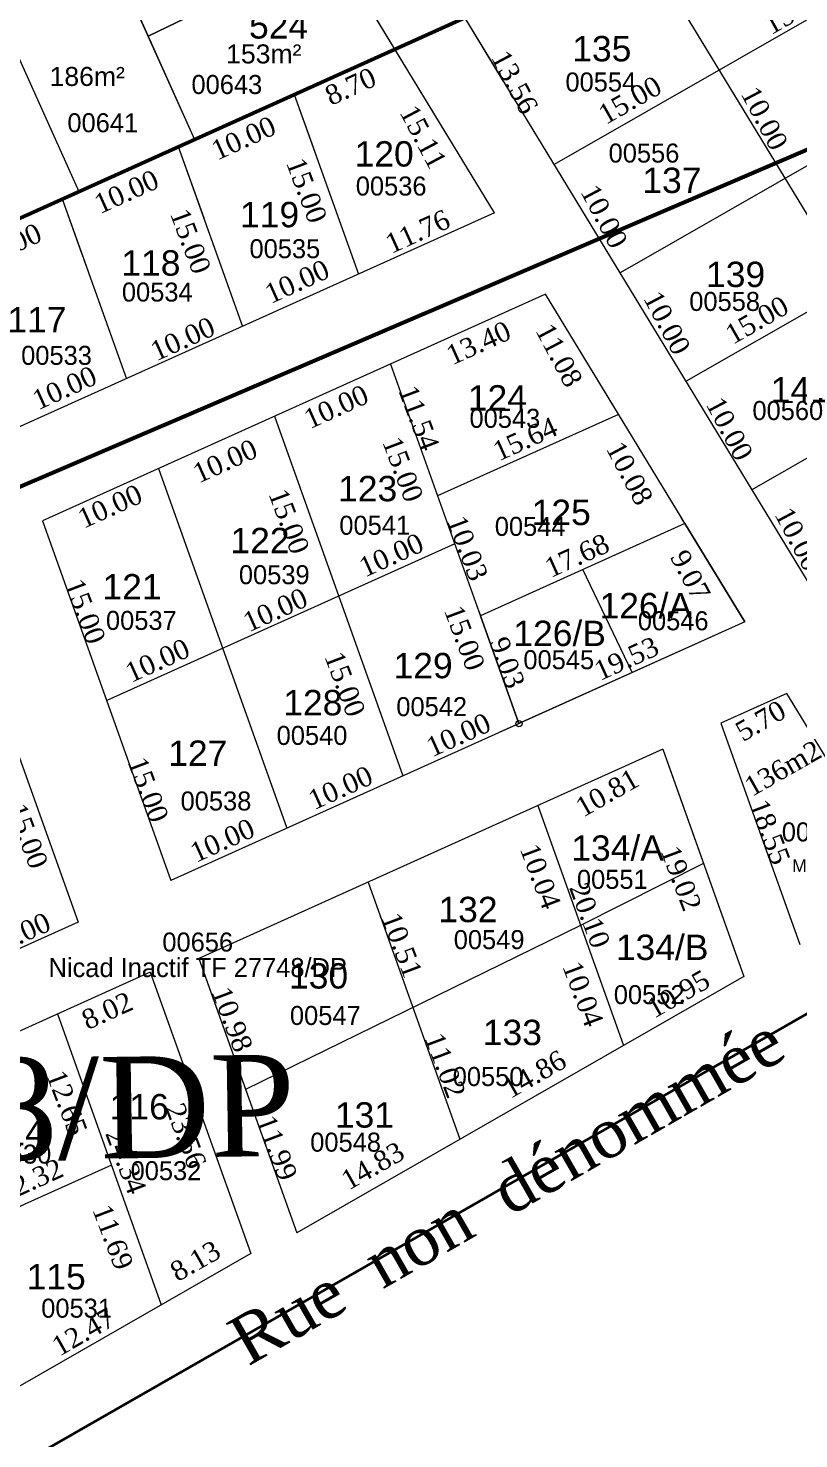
# Model space of a CAD drawing. Header units: metres. Extents: x 245225 to 248406, y 1633796 to 1637634.
# Drawn here: x 245758.8 to 245819.6, y 1636773.6 to 1636884.8 of the extents above; entities that cross this region are included whole.
import ezdxf
from ezdxf.enums import TextEntityAlignment as Align

# ---------------------------------------------------------------- set-up
doc = ezdxf.new("R2010")
doc.units = ezdxf.units.M
doc.header["$MEASUREMENT"] = 0
doc.layers.add('A_revoir_niveau_0', color=7, linetype='Continuous')
doc.layers.add('historique_numero_parcelle', color=7, linetype='Continuous')
for name, color, linetype, lineweight in [('Div_Cont', 2, 'Continuous', 0), ('LIMITES TITRES FONCIERS', 7, 'Continuous', 0), ('SUP COLLEC1', 90, 'Continuous', 0), ('Toponymie', 7, 'Continuous', 30)]:
    doc.layers.add(name, color=color, linetype=linetype, lineweight=lineweight)
doc.layers.add('LIMITES_PARCELLES', color=7, linetype='Continuous', lineweight=0, true_color=0xffffff)
doc.styles.get("Standard").update_dxf_attribs({"font": 'txt.shx'})
doc.styles.add('Style-Bookman Old Style', font='BOOKOS.TTF')
doc.styles.add('Style-FANCY', font='FANCY.shx')
doc.styles.add('Style-Times New Roman', font='times.ttf')

# ---------------------------------------------------------------- blocks, each defined once
blk = doc.blocks.new('*U571')
at = {"layer": 'LIMITES TITRES FONCIERS', "color": 5, "linetype": 'Continuous', "lineweight": 53, "flags": 128}
blk.add_lwpolyline([(-220.886155, -16.798387), (-150.631459, -149.738903), (220.886211, 74.538191), (179.075952, 149.738863), (-2.488738, 67.013773)], dxfattribs=at)
blk = doc.blocks.new('*U572')
at = {"layer": 'LIMITES TITRES FONCIERS', "color": 5, "lineweight": 53}
blk.add_3dface([(150.99, 218.565), (172.07, 180.645), (-200.3, -43.995), (-220.59, -5.595)], dxfattribs=at)

msp = doc.modelspace()

# ---------------------------------------------------------------- linework, layer by layer
at = {"layer": 'A_revoir_niveau_0', "color": 7, "linetype": 'Continuous', "lineweight": 0}
for p, q in [((245779.82657, 1636879.551334, -0.183697), (245784.886985, 1636865.379209, -0.141442)), ((245779.82657, 1636879.551334, -0.183697), (245781.818587, 1636873.972489, -0.209868)), ((245770.679689, 1636875.430305, -0.181938), (245775.740104, 1636861.25818, -0.139682)), ((245770.679689, 1636875.430305, -0.181938), (245772.684126, 1636869.816676, -0.208271)), ((245761.532808, 1636871.309275, -0.180178), (245766.593223, 1636857.13715, -0.137923)), ((245761.532808, 1636871.309275, -0.180178), (245763.549666, 1636865.660862, -0.206674)), ((245787.417193, 1636858.293147, -0.120315), (245797.538023, 1636829.948897, -0.035804)), ((245778.270312, 1636854.172117, -0.118555), (245788.391143, 1636825.827867, -0.034044)), ((245769.123431, 1636850.051088, -0.116795), (245779.244262, 1636821.706838, -0.032285)), ((245759.97655, 1636845.930058, -0.115035), (245770.097381, 1636817.585808, -0.030525)), ((245752.659046, 1636842.633234, -0.113627), (245762.779876, 1636814.288984, -0.029117)), ((245794.370979, 1636838.818476, -0.06225), (245797.538023, 1636829.948897, -0.035804)), ((245813.451191, 1636829.989188, -0.020133), (245819.687604, 1636812.52358, 0.031941)), ((245808.877751, 1636827.928673, -0.019254), (245815.279524, 1636809.999962, 0.034202)), ((245809.197785, 1636827.03239, -0.016581), (245815.279524, 1636809.999962, 0.034202)), ((245799.02121, 1636823.487913, -0.017357), (245805.779361, 1636804.561135, 0.039074)), ((245785.642565, 1636817.460307, -0.014783), (245792.88444, 1636797.178816, 0.045688)), ((245762.485705, 1636815.112836, -0.031573), (245762.779876, 1636814.288984, -0.029117)), ((245772.290228, 1636811.444554, -0.012214), (245780.014877, 1636789.811014, 0.052288)), ((245768.46737, 1636810.354147, -0.013139), (245776.390451, 1636788.164883, 0.05302)), ((245772.610262, 1636810.548271, -0.009542), (245780.014877, 1636789.811014, 0.052288)), ((245761.149866, 1636807.057323, -0.011731), (245769.337522, 1636784.127093, 0.056637))]:
    msp.add_line(p, q, dxfattribs=at)
at = {"layer": 'A_revoir_niveau_0', "color": 7, "linetype": 'Continuous', "lineweight": 13}
for p, q in [((245779.82657, 1636879.551334, -0.183697), (245781.336402, 1636875.322898, -0.203533)), ((245770.679689, 1636875.430305, -0.181938), (245772.214887, 1636871.130829, -0.202106)), ((245761.532808, 1636871.309275, -0.180178), (245763.087866, 1636866.954178, -0.200607))]:
    msp.add_line(p, q, dxfattribs=at)
at = {"layer": 'A_revoir_niveau_0', "color": 5, "linetype": 'Continuous', "lineweight": 40, "flags": 128}
msp.add_lwpolyline([(245904.959091, 1636911.461804), (245930.174433, 1636870.015722), (245558.774122, 1636657.389392), (245538.087021, 1636715.325371), (245520.969777, 1636762.92637), (245579.818956, 1636789.440258), (245596.181416, 1636760.857858), (245630.890655, 1636780.716536), (245645.799611, 1636754.679451), (245738.660151, 1636806.92273), (245723.770592, 1636833.859662), (245904.959091, 1636911.461804)], close=True, dxfattribs=at)
at = {"layer": 'Div_Cont', "color": 7, "linetype": 'Continuous', "lineweight": 13, "extrusion": (0.0019863025966009, -0.0039816898716036, 0.9999901003248787), "elevation": -6029.537319, "flags": 128}
msp.add_lwpolyline([(245767.810503, 1636873.104272), (245771.473598, 1636864.973883), (245779.342077, 1636868.518975), (245787.268509, 1636872.090179), (245782.3692, 1636880.143037), (245767.810503, 1636873.104272)], close=True, dxfattribs=at)
at = {"layer": 'Div_Cont', "color": 7, "linetype": 'Continuous', "lineweight": 13}
msp.add_3dface([(245764.252567, 1636893.109166, -0.098779), (245768.295055, 1636884.136594, -0.142535), (245782.853779, 1636891.175303, -0.143427), (245777.716872, 1636899.618756, -0.099604)], dxfattribs=at)
at = {"layer": 'LIMITES TITRES FONCIERS', "linetype": 'Continuous', "lineweight": 0}
msp.add_line((245579.818956, 1636789.440258), (245893.276018, 1636930.66509), dxfattribs=at)
at = {"layer": 'LIMITES TITRES FONCIERS', "color": 7, "linetype": 'Continuous', "lineweight": 30}
msp.add_line((245748.544376, 1636865.457475, -0.177679), (245790.449722, 1636884.337482, -0.185741), dxfattribs=at)
at = {"layer": 'LIMITES TITRES FONCIERS', "color": 5, "linetype": 'Continuous', "lineweight": 53, "flags": 128}
msp.add_lwpolyline([(245896.747107, 1636932.228954), (245907.170733, 1636912.409039), (245723.770592, 1636833.859662), (245738.660151, 1636806.92273), (245645.799611, 1636754.679451), (245630.890655, 1636780.716536), (245596.181416, 1636760.857858), (245579.818956, 1636789.440258), (245896.747107, 1636932.228954)], close=True, dxfattribs=at)
at = {"layer": 'LIMITES TITRES FONCIERS', "color": 5, "linetype": 'Continuous', "lineweight": 53}
msp.add_3dface([(245570.711604, 1636620.550182), (245947.259177, 1636836.275747), (245967.483836, 1636797.856792), (245590.07586, 1636581.7879)], dxfattribs=at)
at = {"layer": 'limites_parcelles', "color": 7, "linetype": 'Continuous', "lineweight": 13}
for p, q in [((245795.52197, 1636881.896679, -0.205535), (245783.143782, 1636902.242505, -0.099936)), ((245790.043402, 1636879.357838, -0.204762), (245777.716872, 1636899.618756, -0.099604))]:
    msp.add_line(p, q, dxfattribs=at)
at = {"layer": 'limites_parcelles', "color": 7, "linetype": 'Continuous', "lineweight": 0}
for p, q in [((245839.330655, 1636838.748803, -0.017492), (245807.045879, 1636891.814704, -0.188934)), ((245833.067603, 1636820.183606, 0.02508), (245793.265262, 1636885.605994, -0.186283)), ((245796.327109, 1636880.573285, -0.212404), (245793.265262, 1636885.605994, -0.186283)), ((245795.608938, 1636870.209871, -0.143505), (245787.753015, 1636883.12251, -0.185222)), ((245790.826473, 1636878.070716, -0.211442), (245787.753015, 1636883.12251, -0.185222)), ((245815.34193, 1636837.970257, -0.03923), (245799.630083, 1636863.795535, -0.122664)), ((245815.34193, 1636837.970257, -0.03923), (245810.330947, 1636846.206719, -0.06584)), ((245827.858702, 1636817.201519, 0.027751), (245818.65298, 1636832.332798, -0.021134))]:
    msp.add_line(p, q, dxfattribs=at)
at = {"layer": 'SUP COLLEC1', "color": 7, "linetype": 'Continuous', "lineweight": 13}
for p, q in [((245764.252567, 1636893.109166, -0.098779), (245771.958079, 1636876.00627, -0.182184)), ((245755.246269, 1636888.754889, -0.098227), (245762.840705, 1636871.898534, -0.180429))]:
    msp.add_line(p, q, dxfattribs=at)
at = {"layer": 'SUP COLLEC1', "color": 7, "linetype": 'Continuous', "lineweight": 0}
for p, q in [((245826.355975, 1636888.93471, -0.162222), (245800.311467, 1636874.024274, -0.148866)), ((245831.555362, 1636880.388572, -0.134612), (245805.510853, 1636865.478136, -0.121255)), ((245836.754749, 1636871.842434, -0.107002), (245810.71024, 1636856.931999, -0.093645)), ((245795.608938, 1636870.209871, -0.143505), (245757.446343, 1636853.01612, -0.136163)), ((245930.174, 1636870.01), (245558.774, 1636657.389)), ((245799.630083, 1636863.795535, -0.122664), (245759.97655, 1636845.930058, -0.115035)), ((245841.954136, 1636863.296297, -0.079391), (245815.909627, 1636848.385861, -0.066035)), ((245805.391094, 1636854.326266, -0.092072), (245791.128164, 1636847.900255, -0.089328)), ((245810.628376, 1636845.717841, -0.06426), (245794.501774, 1636838.452172, -0.061157)), ((245810.628376, 1636845.717841, -0.06426), (245815.34193, 1636837.970257, -0.03923)), ((245792.477608, 1636844.121022, -0.078059), (245765.036966, 1636831.757933, -0.07278)), ((245806.465379, 1636833.971022, -0.037522), (245802.565075, 1636842.085006, -0.062709)), ((245815.34193, 1636837.970257, -0.03923), (245770.097381, 1636817.585808, -0.030525)), ((245797.538023, 1636829.948897, -0.035804), (245794.501774, 1636838.452172, -0.061157)), ((245815.34193, 1636837.970257, -0.03923), (245796.033306, 1636829.270963, -0.035515)), ((245815.34193, 1636837.970257, -0.03923), (245797.538023, 1636829.948897, -0.035804)), ((245818.65298, 1636832.332798, -0.021134), (245813.451191, 1636829.989188, -0.020133)), ((245808.877751, 1636827.928673, -0.019254), (245772.290228, 1636811.444554, -0.012214)), ((245812.090787, 1636818.93029, 0.007576), (245802.400285, 1636814.024524, 0.010859)), ((245762.779876, 1636814.288984, -0.029117), (245689.60483, 1636781.320747, -0.015038)), ((245802.400285, 1636814.024524, 0.010859), (245775.983872, 1636801.100188, 0.018628)), ((245768.46737, 1636810.354147, -0.013139), (245728.803425, 1636792.483979, -0.005508)), ((245815.279524, 1636809.999962, 0.034202), (245780.014877, 1636789.811014, 0.052288)), ((245765.406891, 1636795.135161, 0.023815), (245754.171688, 1636790.07326, 0.025977)), ((245776.390451, 1636788.164883, 0.05302), (245738.231373, 1636766.318877, 0.07259))]:
    msp.add_line(p, q, dxfattribs=at)
at = {"layer": 'SUP COLLEC1', "color": 7, "linetype": 'Continuous', "lineweight": 30}
msp.add_line((245790.449722, 1636884.337482, -0.185741), (245748.544376, 1636865.457475, -0.177679), dxfattribs=at)
at = {"layer": 'SUP COLLEC1', "color": 1, "linetype": 'Continuous', "lineweight": 30}
msp.add_line((245930.174415, 1636870.015632), (245558.774104, 1636657.389302), dxfattribs=at)
at = {"layer": 'SUP COLLEC1', "color": 7, "linetype": 'Continuous', "lineweight": 13, "extrusion": (0.0019863025961225, -0.0039816898711801, 0.9999901003248814), "elevation": -6029.537318, "flags": 128}
msp.add_lwpolyline([(245745.755374, 1636873.368292), (245751.901478, 1636856.155788), (245787.268509, 1636872.090179), (245777.232216, 1636888.586556), (245745.755374, 1636873.368292), (245745.755374, 1636873.368292)], close=True, dxfattribs=at)
at = {"layer": 'SUP COLLEC1', "color": 7, "linetype": 'Continuous', "lineweight": 0, "extrusion": (-0.0009914206206707, 0.0026275539019331, 0.9999960565150471)}
msp.add_circle((245797.417188, 1636824.93892, 4057.134367), 0.2500000000000026, dxfattribs=at)
at = {"layer": 'SUP COLLEC1', "linetype": 'Continuous', "lineweight": 40}
msp.add_3dface([(245893.276, 1636930.665), (245930.174, 1636870.01), (245558.774, 1636657.389), (245520.97, 1636762.926)], dxfattribs=at)

# ---------------------------------------------------------------- block references
at = {"layer": 'LIMITES TITRES FONCIERS', "color": 5, "linetype": 'Continuous', "lineweight": 53, "rotation": 358.6901}
msp.add_blockref('*U571', (245724.72674, 1636766.806508), dxfattribs=at)
msp.add_blockref('*U571', (245724.72674, 1636766.806508), dxfattribs=at)
at = {"layer": 'LIMITES TITRES FONCIERS', "color": 5, "lineweight": 53, "rotation": 358.690123}
msp.add_blockref('*U572', (245791.329628, 1636621.192749), dxfattribs=at)

# ---------------------------------------------------------------- texts
at = {"layer": 'historique_numero_parcelle', "color": 3, "extrusion": (-0.0009914206206706, 0.002627553901933, 0.9999960565150471), "style": 'Style-FANCY'}
for s, p in [('00554', (245803.872349, 1636875.519964, 4057.134367)), ('00556', (245807.276149, 1636869.915078, 4057.134367)), ('00536', (245787.342831, 1636867.316002, 4057.134367)), ('00535', (245778.962501, 1636862.376905, 4057.134367)), ('00534', (245768.902762, 1636858.958213, 4057.134367)), ('00558', (245813.633953, 1636858.219295, 4057.134367)), ('00533', (245760.961413, 1636853.967806, 4057.134367)), ('00543', (245796.30778, 1636849.004245, 4057.134367)), ('00560', (245818.61529, 1636849.619266, 4057.134367)), ('00541', (245786.046706, 1636840.574075, 4057.134367)), ('00544', (245798.300804, 1636840.485702, 4057.134367)), ('00539', (245778.126625, 1636836.675769, 4057.134367)), ('00537', (245767.646629, 1636833.074376, 4057.134367)), ('00546', (245809.580464, 1636833.045418, 4057.134367)), ('00545', (245800.555706, 1636829.975748, 4057.134367)), ('00542', (245790.538753, 1636826.275733, 4057.134367)), ('00540', (245781.103948, 1636824.008217, 4057.134367)), ('00538', (245773.530249, 1636818.839551, 4057.134367)), ('00553', (245820.929639, 1636816.401453, 4057.134367)), ('00551', (245804.779347, 1636812.661572, 4057.134367)), ('00549', (245795.066465, 1636807.909952, 4057.134367)), ('00552', (245807.685032, 1636803.573881, 4057.134367)), ('00547', (245782.150927, 1636801.930877, 4057.134367)), ('00550', (245794.984257, 1636797.117591, 4057.134367)), ('00530', (245757.757429, 1636791.003957, 4057.134367)), ('00548', (245783.747534, 1636791.954745, 4053.102461)), ('00532', (245769.587727, 1636789.695057, 4057.134367)), ('00531', (245762.543869, 1636778.856651, 4057.134367))]:
    msp.add_text(s, height=1.499994, rotation=7.5e-05, dxfattribs=at).set_placement(p, align=Align.MIDDLE_CENTER)
at = {"layer": 'historique_numero_parcelle', "color": 3, "extrusion": (-0.0009914206206704, 0.0026275539019334, 0.9999960565150471), "style": 'Style-FANCY'}
for s, p in [('00643', (245774.383474, 1636875.333991, 4051.956857)), ('00641', (245764.601904, 1636872.317154, 4052.696295))]:
    msp.add_text(s, height=1.499994, rotation=7.5e-05, dxfattribs=at).set_placement(p, align=Align.MIDDLE_CENTER)
at = {"layer": 'historique_numero_parcelle', "color": 1, "extrusion": (-0.0009914206206704, 0.0026275539019333, 0.9999960565150471), "insert": (245772.213486, 1636811.713327, -14.343799), "char_height": 1.499994, "attachment_point": 5, "text_direction": (0.9999995089593616, 9.999995089593617e-07, 0.0009909995133787273), "line_spacing_factor": 0.804762, "style": 'Style-FANCY'}
msp.add_mtext('00656\\PNicad Inactif TF 27748/DP', dxfattribs=at)
at = {"layer": 'LIMITES TITRES FONCIERS', "color": 1, "linetype": 'Continuous', "lineweight": 30, "extrusion": (0.066340678993915, 0.0256108565425995, 0.9974682944022735), "style": 'Style-Bookman Old Style'}
msp.add_text('TF 27748/DP', height=8, rotation=249.764427, dxfattribs=at).set_placement((1438474.724252, -816640.141702, 58210.632018), align=Align.TOP_LEFT)
at = {"layer": 'limites_parcelles', "color": 7, "lineweight": 0, "extrusion": (-0.0009914206206707, 0.002627553901933, 0.9999960565150471), "char_height": 1.55, "attachment_point": 2, "text_direction": (0.8688707311353793, 0.4950388468144604, -0.00043899986415524457), "line_spacing_factor": 0.864913}
for s, insert in [('\\fSylfaen|b0|i0|c00|p23;15.00', (245818.930869, 1636886.855426, -0.16412)), ('\\fSylfaen|b0|i0|c00|p23;15.00', (245805.898808, 1636879.779609, -0.158449)), ('\\fSylfaen|b0|i0|c00|p23;15.00', (245815.910568, 1636862.444493, -0.102974)), ('\\fSylfaen|b0|i0|c00|p23;5.70', (245816.204885, 1636830.848919, -0.019662)), ('\\fSylfaen|b0|i0|c00|p23;136m2', (245817.957477, 1636827.112387, -0.008107)), ('\\fSylfaen|b0|i0|c00|p23;10.81', (245804.106442, 1636825.171269, -0.016739)), ('\\fSylfaen|b0|i0|c00|p23;10.95', (245809.702656, 1636809.317439, 0.030467)), ('\\fSylfaen|b0|i0|c00|p23;14.86', (245798.376137, 1636802.996406, 0.035846)), ('\\fSylfaen|b0|i0|c00|p23;14.83', (245785.623168, 1636795.770937, 0.042188)), ('\\fSylfaen|b0|i0|c00|p23;8.13', (245771.635193, 1636788.273635, 0.048019)), ('\\fSylfaen|b0|i0|c00|p23;12.47', (245762.812649, 1636782.676295, 0.05398))]:
    msp.add_mtext(s, dxfattribs=dict(at, insert=insert))
at = {"layer": 'limites_parcelles', "color": 7, "lineweight": 0, "extrusion": (-0.0009914206206706, 0.002627553901933, 0.9999960565150471), "char_height": 1.55, "attachment_point": 8, "text_direction": (0.46750184433500186, -0.8839877056568948, 0.0027859990723404717), "line_spacing_factor": 0.864913}
for s, insert in [('\\fSylfaen|b0|i0|c00|p23;13.56', (245796.501884, 1636880.146677, -0.168729)), ('\\fSylfaen|b0|i0|c00|p23;10.00', (245816.190425, 1636877.294111, -0.141714)), ('\\fSylfaen|b0|i0|c00|p23;15.11', (245789.288599, 1636875.831671, -0.164543)), ('\\fSylfaen|b0|i0|c00|p23;10.00', (245803.551871, 1636869.561698, -0.133927)), ('\\fSylfaen|b0|i0|c00|p23;10.00', (245808.507358, 1636861.166917, -0.106956)), ('\\fSylfaen|b0|i0|c00|p23;11.08', (245800.000325, 1636858.6231, -0.108706)), ('\\fSylfaen|b0|i0|c00|p23;10.00', (245813.428123, 1636852.820415, -0.080147)), ('\\fSylfaen|b0|i0|c00|p23;10.08', (245805.559212, 1636849.320588, -0.078752)), ('\\fSylfaen|b0|i0|c00|p23;10.00', (245818.848138, 1636844.12626, -0.051929))]:
    msp.add_mtext(s, dxfattribs=dict(at, insert=insert))
at = {"layer": 'limites_parcelles', "color": 7, "lineweight": 0, "extrusion": (0.0019863025960168, -0.0039816898709173, 0.9999901003248828), "char_height": 1.55, "attachment_point": 2, "text_direction": (0.9116019680228268, 0.41107398558034697, -0.0001739999938964283), "line_spacing_factor": 0.871874}
for s, insert in [('\\fSylfaen|b0|i0|c00|p23;8.70', (245783.938988, 1636880.891365, -0.18653)), ('\\fSylfaen|b0|i0|c00|p23;10.00', (245775.500849, 1636876.819539, -0.185982)), ('\\fSylfaen|b0|i0|c00|p23;10.00', (245766.269098, 1636872.592859, -0.184475)), ('\\fSylfaen|b0|i0|c00|p23;10.00', (245757.033233, 1636868.375177, -0.182923))]:
    msp.add_mtext(s, dxfattribs=dict(at, insert=insert))
at = {"layer": 'limites_parcelles', "color": 7, "lineweight": 0, "extrusion": (-0.0009914206206709, 0.0026275539019326, 0.9999960565150471), "char_height": 1.55, "attachment_point": 2, "text_direction": (0.911601967703766, 0.41107398543647106, -0.0001759999937646723), "line_spacing_factor": 0.864913}
for s, insert in [('\\fSylfaen|b0|i0|c00|p23;8.70', (245783.938989, 1636880.891363, -0.183141)), ('\\fSylfaen|b0|i0|c00|p23;10.00', (245775.500851, 1636876.819535, -0.180808)), ('\\fSylfaen|b0|i0|c00|p23;10.00', (245766.2691, 1636872.592855, -0.178855)), ('\\fSylfaen|b0|i0|c00|p23;11.76', (245789.225641, 1636869.456751, -0.147855)), ('\\fSylfaen|b0|i0|c00|p23;10.00', (245757.033236, 1636868.375173, -0.176929)), ('\\fSylfaen|b0|i0|c00|p23;10.00', (245779.717798, 1636865.509349, -0.146909)), ('\\fSylfaen|b0|i0|c00|p23;10.00', (245770.701835, 1636860.990404, -0.143974)), ('\\fSylfaen|b0|i0|c00|p23;13.40', (245794.026621, 1636860.670921, -0.12001)), ('\\fSylfaen|b0|i0|c00|p23;10.00', (245761.381096, 1636857.128056, -0.143066)), ('\\fSylfaen|b0|i0|c00|p23;10.00', (245782.803686, 1636855.639659, -0.117916)), ('\\fSylfaen|b0|i0|c00|p23;15.64', (245797.69935, 1636853.100747, -0.096477)), ('\\fSylfaen|b0|i0|c00|p23;10.00', (245774.043124, 1636851.359078, -0.115354)), ('\\fSylfaen|b0|i0|c00|p23;10.00', (245764.969293, 1636847.790268, -0.114973)), ('\\fSylfaen|b0|i0|c00|p23;10.00', (245787.144867, 1636843.947498, -0.082891)), ('\\fSylfaen|b0|i0|c00|p23;17.68', (245801.790662, 1636843.908393, -0.068268)), ('\\fSylfaen|b0|i0|c00|p23;10.00', (245778.002511, 1636839.627366, -0.080603)), ('\\fSylfaen|b0|i0|c00|p23;19.53', (245805.68715, 1636835.791699, -0.043077)), ('\\fSylfaen|b0|i0|c00|p23;10.00', (245768.711286, 1636835.637459, -0.079331)), ('\\fSylfaen|b0|i0|c00|p23;10.00', (245792.444163, 1636829.771162, -0.040387)), ('\\fSylfaen|b0|i0|c00|p23;10.00', (245783.139582, 1636825.606344, -0.038669)), ('\\fSylfaen|b0|i0|c00|p23;10.00', (245773.829039, 1636821.454873, -0.036991)), ('\\fSylfaen|b0|i0|c00|p23;10.00', (245757.740447, 1636814.04456, -0.033471)), ('\\fSylfaen|b0|i0|c00|p23;8.02', (245764.753772, 1636808.035139, -0.010728)), ('\\fSylfaen|b0|i0|c00|p23;12.32', (245758.728508, 1636794.648572, 0.018473))]:
    msp.add_mtext(s, dxfattribs=dict(at, insert=insert))
at = {"layer": 'limites_parcelles', "color": 7, "lineweight": 0, "extrusion": (-0.0009914206206711, 0.0026275539019327, 0.9999960565150471), "char_height": 1.55, "attachment_point": 8, "text_direction": (0.35302193633797135, -0.9356108312771036, 0.002807999493620861), "line_spacing_factor": 0.864913}
for s, insert in [('\\fSylfaen|b0|i0|c00|p23;15.00', (245780.056405, 1636871.702104, -0.162845)), ('\\fSylfaen|b0|i0|c00|p23;15.00', (245770.903486, 1636867.700712, -0.161406)), ('\\fSylfaen|b0|i0|c00|p23;11.54', (245788.898244, 1636853.763081, -0.106943)), ('\\fSylfaen|b0|i0|c00|p23;15.00', (245787.64159, 1636849.712506, -0.097546)), ('\\fSylfaen|b0|i0|c00|p23;15.00', (245778.662277, 1636845.616487, -0.095686)), ('\\fSylfaen|b0|i0|c00|p23;10.03', (245792.742798, 1636843.501589, -0.076169)), ('\\fSylfaen|b0|i0|c00|p23;15.00', (245762.595962, 1636838.521355, -0.092971)), ('\\fSylfaen|b0|i0|c00|p23;15.00', (245792.502551, 1636836.429939, -0.057826)), ('\\fSylfaen|b0|i0|c00|p23;15.00', (245783.077649, 1636832.787744, -0.0576)), ('\\fSylfaen|b0|i0|c00|p23;15.00', (245767.561086, 1636824.462458, -0.051108)), ('\\fSylfaen|b0|i0|c00|p23;15.00', (245758.057709, 1636820.814038, -0.050944)), ('\\fSylfaen|b0|i0|c00|p23;18.55', (245816.575994, 1636821.128643, 0.006246)), ('\\fSylfaen|b0|i0|c00|p23;10.04', (245798.481581, 1636817.633791, -0.00251)), ('\\fSylfaen|b0|i0|c00|p23;19.02', (245809.578879, 1636817.475821, 0.008907)), ('\\fSylfaen|b0|i0|c00|p23;20.10', (245802.371551, 1636814.549554, 0.009451)), ('\\fSylfaen|b0|i0|c00|p23;10.51', (245787.568891, 1636812.212911, 0.000915)), ('\\fSylfaen|b0|i0|c00|p23;10.04', (245801.835281, 1636808.361507, 0.025178)), ('\\fSylfaen|b0|i0|c00|p23;10.98', (245774.190177, 1636806.3596, 0.00303)), ('\\fSylfaen|b0|i0|c00|p23;11.02', (245790.979959, 1636802.724249, 0.029228)), ('\\fSylfaen|b0|i0|c00|p23;12.65', (245761.156738, 1636799.773197, 0.007415)), ('\\fSylfaen|b0|i0|c00|p23;23.56', (245770.53918, 1636797.179865, 0.023531)), ('\\fSylfaen|b0|i0|c00|p23;24.34', (245765.804721, 1636795.163325, 0.024136)), ('\\fSylfaen|b0|i0|c00|p23;11.99', (245777.713969, 1636796.229416, 0.033142)), ('\\fSylfaen|b0|i0|c00|p23;11.69', (245764.782442, 1636789.188711, 0.038821))]:
    msp.add_mtext(s, dxfattribs=dict(at, insert=insert))
at = {"layer": 'limites_parcelles', "color": 7, "linetype": 'Continuous', "lineweight": 0, "extrusion": (-0.0009914206206706, 0.002627553901933, 0.9999960565150471), "insert": (245810.347158, 1636841.267213, -0.052845), "char_height": 1.55, "attachment_point": 8, "text_direction": (0.46750184433500186, -0.8839877056568948, 0.0027859990723404717), "line_spacing_factor": 0.864913}
msp.add_mtext('\\fSylfaen|b0|i0|c00|p23;9.07', dxfattribs=at)
at = {"layer": 'limites_parcelles', "color": 7, "linetype": 'Continuous', "lineweight": 0, "extrusion": (-0.0009914206206711, 0.0026275539019327, 0.9999960565150471), "insert": (245795.867131, 1636834.473275, -0.049349), "char_height": 1.55, "attachment_point": 8, "text_direction": (0.35302193633797135, -0.9356108312771036, 0.002807999493620861), "line_spacing_factor": 0.864913}
msp.add_mtext('\\fSylfaen|b0|i0|c00|p23;9.03', dxfattribs=at)
at = {"layer": 'SUP COLLEC1', "color": 7, "linetype": 'Continuous', "lineweight": 13, "extrusion": (0.0019863025960168, -0.0039816898709172, 0.9999901003248828), "attachment_point": 1, "text_direction": (0.9999980278954455, 3.0000000836865037e-06, -0.0019860000554004654), "line_spacing_factor": 0.6}
for s, insert, char_height in [('\\fArial|b0|i0|c00|p39;524', (245776.25692, 1636885.951678, -0.151123), 2), ('\\fArial|b0|i0|c00|p39;153m²', (245774.451968, 1636883.491366, -0.157334), 1.5), ('\\fArial|b0|i0|c00|p39;186m²', (245760.530545, 1636881.715406, -0.136753), 1.5)]:
    msp.add_mtext(s, dxfattribs=dict(at, insert=insert, char_height=char_height))
at = {"layer": 'SUP COLLEC1', "color": 7, "linetype": 'Continuous', "lineweight": 40, "extrusion": (-0.0009914206206706, 0.002627553901933, 0.9999960565150471), "char_height": 2, "attachment_point": 5, "text_direction": (0.9999995089593616, 9.999995089593617e-07, 0.0009909995133787273), "line_spacing_factor": 0.6}
for s, insert in [('\\fArial|b0|i0|c00|p39;135', (245804.072179, 1636883.140527, -0.169091)), ('\\fArial|b0|i0|c00|p39;120', (245786.911901, 1636874.84647, -0.164311)), ('\\fArial|b0|i0|c00|p39;137', (245809.598153, 1636872.76131, -0.13634)), ('\\fArial|b0|i0|c00|p39;119', (245777.881952, 1636870.061024, -0.160689)), ('\\fArial|b0|i0|c00|p39;118', (245768.521188, 1636866.245507, -0.159944)), ('\\fArial|b0|i0|c00|p39;139', (245814.621154, 1636865.347242, -0.111879)), ('\\fArial|b0|i0|c00|p39;117', (245759.538499, 1636861.784497, -0.157128)), ('\\fArial|b0|i0|c00|p39;141', (245819.722114, 1636856.262686, -0.082952)), ('\\fArial|b0|i0|c00|p39;124', (245795.839432, 1636855.625935, -0.104956)), ('\\fArial|b0|i0|c00|p39;123', (245785.612333, 1636848.461637, -0.096271)), ('\\fArial|b0|i0|c00|p39;125', (245800.871442, 1636846.582979, -0.076207)), ('\\fArial|b0|i0|c00|p39;122', (245777.122494, 1636844.379137, -0.093961)), ('\\fArial|b0|i0|c00|p39;121', (245767.032583, 1636840.735975, -0.094392)), ('\\fArial|b0|i0|c00|p39;126/B', (245800.74596, 1636837.048009, -0.051277)), ('\\fArial|b0|i0|c00|p39;129', (245789.98382, 1636834.507506, -0.055272)), ('\\fArial|b0|i0|c00|p39;128', (245781.288065, 1636831.587568, -0.056221)), ('\\fArial|b0|i0|c00|p39;127', (245772.217609, 1636827.616592, -0.054779)), ('\\fArial|b0|i0|c00|p39;134/A', (245805.317438, 1636820.122972, -0.002273)), ('\\fArial|b0|i0|c00|p39;132', (245793.521404, 1636815.281811, -0.001248)), ('\\fArial|b0|i0|c00|p39;134/B', (245808.830512, 1636812.299039, 0.021767)), ('\\fArial|b0|i0|c00|p39;130', (245781.74217, 1636810.048435, 0.000825)), ('\\fArial|b0|i0|c00|p39;133', (245797.018595, 1636805.587588, 0.027692)), ('\\fArial|b0|i0|c00|p39;116', (245767.604934, 1636799.735651, 0.013907)), ('\\fArial|b0|i0|c00|p39;131', (245785.357263, 1636799.08722, 0.03321)), ('\\fArial|b0|i0|c00|p39;114', (245757.821781, 1636797.696236, 0.009566)), ('\\fArial|b0|i0|c00|p39;115', (245761.054709, 1636786.331459, 0.042633))]:
    msp.add_mtext(s, dxfattribs=dict(at, insert=insert))
at = {"layer": 'SUP COLLEC1', "color": 7, "linetype": 'Continuous', "lineweight": 0, "extrusion": (-0.0009914206206706, 0.002627553901933, 0.9999960565150471), "text_direction": (0.9999995089593616, 9.999995089593617e-07, 0.0009909995133787273), "line_spacing_factor": 0.6}
for s, insert, char_height, attachment_point in [('\\fArial|b0|i0|c00|p39;126/A', (245807.541734, 1636839.231594, -0.050277), 2, 5), ('\\fArial|b0|i0|c00|p39;MOSQUEE', (245819.073611, 1636819.247415, 0.013665), 1, 1)]:
    msp.add_mtext(s, dxfattribs=dict(at, insert=insert, char_height=char_height, attachment_point=attachment_point))
at = {"layer": 'toponymie', "color": 7, "linetype": 'Continuous', "lineweight": 0, "extrusion": (-0.0676744538426691, -0.0219540422172345, 0.9974658832899601), "style": 'Style-Times New Roman'}
msp.add_text('Rue  non  dénommée', height=3.84, rotation=101.826728, dxfattribs=at).set_placement((-1481070.574689, 737004.689529, -52552.886918), align=Align.MIDDLE_CENTER)

doc.saveas('drawing.dxf')
